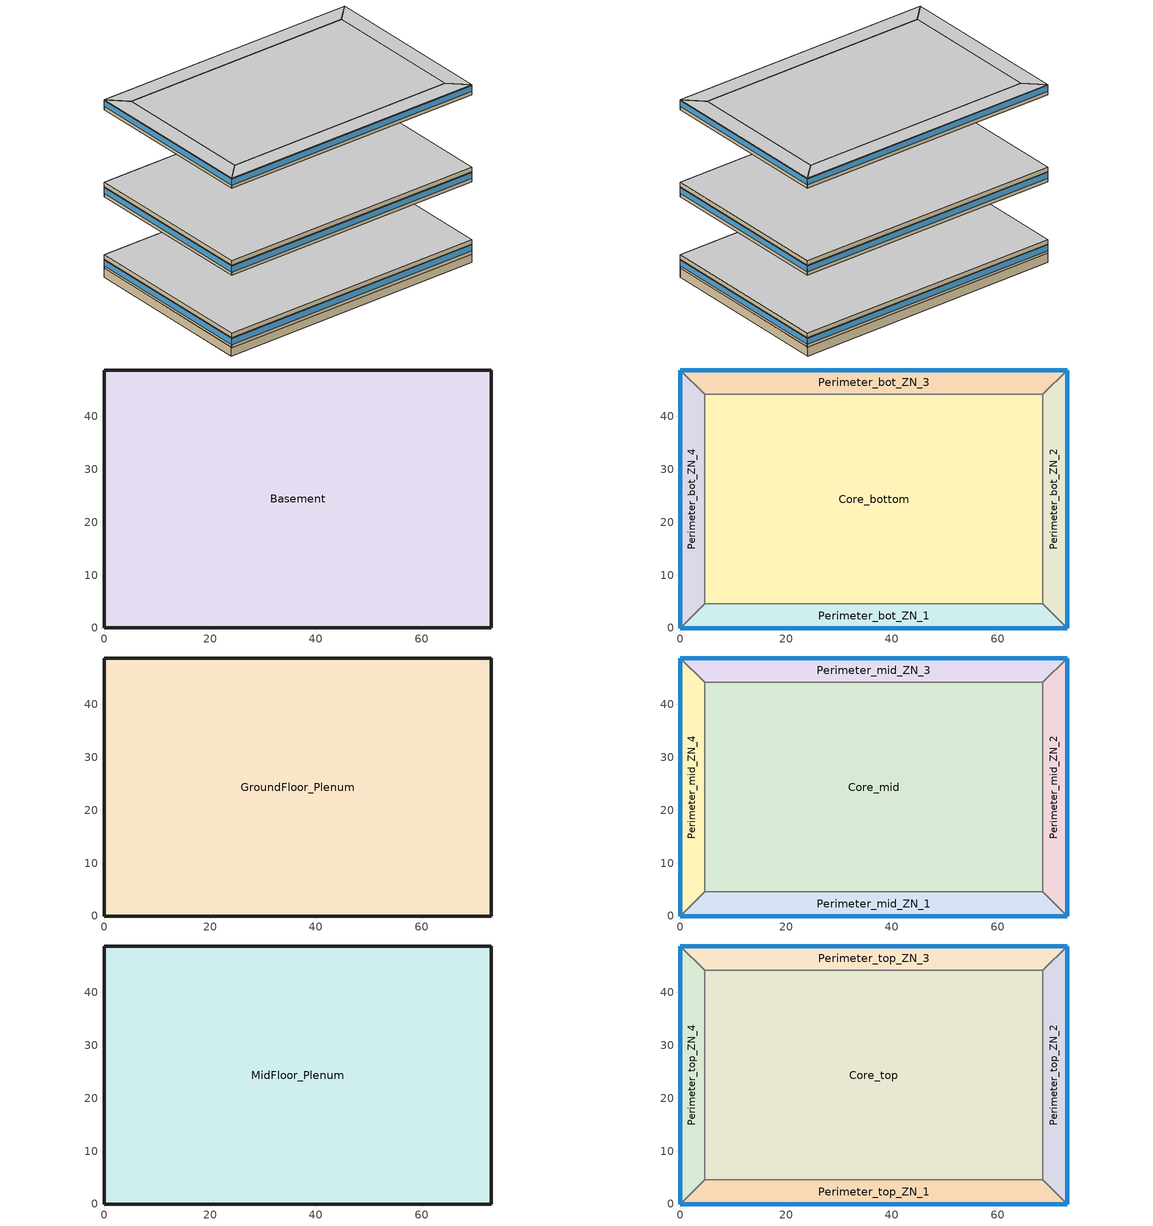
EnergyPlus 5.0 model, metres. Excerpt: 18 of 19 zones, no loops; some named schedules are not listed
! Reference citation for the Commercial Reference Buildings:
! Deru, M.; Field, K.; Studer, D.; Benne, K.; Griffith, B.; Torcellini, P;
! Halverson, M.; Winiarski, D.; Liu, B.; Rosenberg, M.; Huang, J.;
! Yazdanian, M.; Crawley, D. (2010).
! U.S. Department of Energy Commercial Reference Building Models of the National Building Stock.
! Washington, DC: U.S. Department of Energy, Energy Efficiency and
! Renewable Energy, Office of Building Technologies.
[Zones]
Basement
 floor ground (ext-slab): 73.11,48.78 73.11,0.04 0,0.04 0,48.78 z-2.24
 wall ground (Underground Wall Non-res): 73.11,0.04 73.11,48.78 0,48.78 0,0.04 73.11,0.04 z-2.24:0.2
Core_bottom
 floor to Basement (INT-FLOOR-TOPSIDE): 68.53,44.16 68.53,4.57 4.57,4.57 4.57,44.16 z0
 wall to Perimeter_bot_ZN_2 (int-walls): 68.53,4.57 68.53,44.16 z0:2.74
 wall to Perimeter_bot_ZN_3 (int-walls): 68.53,44.16 4.57,44.16 z0:2.74
 wall to Perimeter_bot_ZN_1 (int-walls): 4.57,4.57 68.53,4.57 z0:2.74
 wall to Perimeter_bot_ZN_4 (int-walls): 4.57,44.16 4.57,4.57 z0:2.74
Perimeter_bot_ZN_1
 floor to Basement (INT-FLOOR-TOPSIDE): 68.53,4.57 73.11,0 0,0 4.57,4.57 z0
 wall outside (Mass Non-res Ext Wall): 0,0 73.11,0 z0:2.74
 wall to Perimeter_bot_ZN_2 (int-walls): 73.11,0 68.53,4.57 z0:2.74
 wall to Perimeter_bot_ZN_4 (int-walls): 4.57,4.57 0,0 z0:2.74
 window (Window Non-res Fixed): 0,0 73.11,0 z0.91:2.5
Perimeter_bot_ZN_2
 floor to Basement (INT-FLOOR-TOPSIDE): 68.53,44.16 73.11,48.74 73.11,0 68.53,4.57 z0
 wall outside (Mass Non-res Ext Wall): 73.11,0 73.11,48.74 z0:2.74
 wall to Perimeter_bot_ZN_3 (int-walls): 73.11,48.74 68.53,44.16 z0:2.74
 window (Window Non-res Fixed): 73.11,0 73.11,48.74 z0.91:2.5
Perimeter_bot_ZN_3
 floor to Basement (INT-FLOOR-TOPSIDE): 4.57,44.16 0,48.74 73.11,48.74 68.53,44.16 z0
 wall outside (Mass Non-res Ext Wall): 73.11,48.74 0,48.74 z0:2.74
 wall to Perimeter_bot_ZN_4 (int-walls): 0,48.74 4.57,44.16 z0:2.74
 window (Window Non-res Fixed): 73.11,48.74 0,48.74 z0.91:2.5
Perimeter_bot_ZN_4
 floor to Basement (INT-FLOOR-TOPSIDE): 4.57,4.57 0,0 0,48.74 4.57,44.16 z0
 wall outside (Mass Non-res Ext Wall): 0,48.74 0,0 z0:2.74
 window (Window Non-res Fixed): 0,48.74 0,0 z0.91:2.5
GroundFloor_Plenum
 floor to Perimeter_bot_ZN_1 (DropCeiling): 4.57,4.57 68.53,4.57 73.11,0 0,0 z2.74
 floor to Perimeter_bot_ZN_2 (DropCeiling): 73.11,48.74 73.11,0 68.53,4.57 68.53,44.16 z2.74
 floor to Perimeter_bot_ZN_3 (DropCeiling): 68.53,44.16 4.57,44.16 0,48.74 73.11,48.74 z2.74
 floor to Perimeter_bot_ZN_4 (DropCeiling): 4.57,44.16 4.57,4.57 0,0 0,48.74 z2.74
 floor to Core_bottom (DropCeiling): 68.53,4.57 4.57,4.57 4.57,44.16 68.53,44.16 z2.74
 wall outside (Mass Non-res Ext Wall): 73.11,0 73.11,48.74 0,48.74 0,0 73.11,0 z2.74:3.96
 ceiling adiabatic (INT-FLOOR-UNDERSIDE): 73.11,0 73.11,48.74 0,48.74 0,0 z3.96
Core_mid
 floor adiabatic (INT-FLOOR-TOPSIDE): 68.53,44.16 68.53,4.57 4.57,4.57 4.57,44.16 z19.82
 wall to Perimeter_mid_ZN_2 (int-walls): 68.53,4.57 68.53,44.16 z19.82:22.56
 wall to Perimeter_mid_ZN_3 (int-walls): 68.53,44.16 4.57,44.16 z19.82:22.56
 wall to Perimeter_mid_ZN_1 (int-walls): 4.57,4.57 68.53,4.57 z19.82:22.56
 wall to Perimeter_mid_ZN_4 (int-walls): 4.57,44.16 4.57,4.57 z19.82:22.56
Perimeter_mid_ZN_1
 floor adiabatic (INT-FLOOR-TOPSIDE): 68.53,4.57 73.11,0 0,0 4.57,4.57 z19.82
 wall outside (Mass Non-res Ext Wall): 0,0 73.11,0 z19.82:22.56
 wall to Perimeter_mid_ZN_2 (int-walls): 73.11,0 68.53,4.57 z19.82:22.56
 wall to Perimeter_mid_ZN_4 (int-walls): 4.57,4.57 0,0 z19.82:22.56
 window (Window Non-res Fixed): 0,0 73.11,0 z20.73:22.32
Perimeter_mid_ZN_2
 floor adiabatic (INT-FLOOR-TOPSIDE): 68.53,44.16 73.11,48.74 73.11,0 68.53,4.57 z19.82
 wall outside (Mass Non-res Ext Wall): 73.11,0 73.11,48.74 z19.82:22.56
 wall to Perimeter_mid_ZN_3 (int-walls): 73.11,48.74 68.53,44.16 z19.82:22.56
 window (Window Non-res Fixed): 73.11,0 73.11,48.74 z20.73:22.32
Perimeter_mid_ZN_3
 floor adiabatic (INT-FLOOR-TOPSIDE): 4.57,44.16 0,48.74 73.11,48.74 68.53,44.16 z19.82
 wall outside (Mass Non-res Ext Wall): 73.11,48.74 0,48.74 z19.82:22.56
 wall to Perimeter_mid_ZN_4 (int-walls): 0,48.74 4.57,44.16 z19.82:22.56
 window (Window Non-res Fixed): 73.11,48.74 0,48.74 z20.73:22.32
Perimeter_mid_ZN_4
 floor adiabatic (INT-FLOOR-TOPSIDE): 4.57,4.57 0,0 0,48.74 4.57,44.16 z19.82
 wall outside (Mass Non-res Ext Wall): 0,48.74 0,0 z19.82:22.56
 window (Window Non-res Fixed): 0,48.74 0,0 z20.73:22.32
MidFloor_Plenum
 floor to Perimeter_mid_ZN_1 (DropCeiling): 73.11,0 0,0 4.57,4.57 68.53,4.57 z22.56
 floor to Perimeter_mid_ZN_2 (DropCeiling): 73.11,0 68.53,4.57 68.53,44.16 73.11,48.74 z22.56
 floor to Perimeter_mid_ZN_3 (DropCeiling): 0,48.74 73.11,48.74 68.53,44.16 4.57,44.16 z22.56
 floor to Perimeter_mid_ZN_4 (DropCeiling): 0,0 0,48.74 4.57,44.16 4.57,4.57 z22.56
 floor to Core_mid (DropCeiling): 68.53,4.57 4.57,4.57 4.57,44.16 68.53,44.16 z22.56
 wall outside (Mass Non-res Ext Wall): 73.11,0 73.11,48.74 0,48.74 0,0 73.11,0 z22.56:23.78
 ceiling adiabatic (INT-FLOOR-UNDERSIDE): 73.11,48.74 0,48.74 0,0 73.11,0 z23.78
Core_top
 floor adiabatic (INT-FLOOR-TOPSIDE): 68.53,44.16 68.53,4.57 4.57,4.57 4.57,44.16 z43.6
 wall to Perimeter_top_ZN_2 (int-walls): 68.53,4.57 68.53,44.16 z43.6:46.34
 wall to Perimeter_top_ZN_3 (int-walls): 68.53,44.16 4.57,44.16 z43.6:46.34
 wall to Perimeter_top_ZN_1 (int-walls): 4.57,4.57 68.53,4.57 z43.6:46.34
 wall to Perimeter_top_ZN_4 (int-walls): 4.57,44.16 4.57,4.57 z43.6:46.34
 ceiling to TopFloor_Plenum (DropCeiling): 4.57,44.16 4.57,4.57 68.53,4.57 68.53,44.16 z46.34
Perimeter_top_ZN_1
 floor adiabatic (INT-FLOOR-TOPSIDE): 68.53,4.57 73.11,0 0,0 4.57,4.57 z43.6
 wall outside (Mass Non-res Ext Wall): 0,0 73.11,0 z43.6:46.34
 wall to Perimeter_top_ZN_2 (int-walls): 73.11,0 68.53,4.57 z43.6:46.34
 wall to Perimeter_top_ZN_4 (int-walls): 4.57,4.57 0,0 z43.6:46.34
 window (Window Non-res Fixed): 0,0 73.11,0 z44.51:46.1
 ceiling to TopFloor_Plenum (DropCeiling): 4.57,4.57 0,0 73.11,0 68.53,4.57 z46.34
Perimeter_top_ZN_2
 floor adiabatic (INT-FLOOR-TOPSIDE): 68.53,44.16 73.11,48.74 73.11,0 68.53,4.57 z43.6
 wall outside (Mass Non-res Ext Wall): 73.11,0 73.11,48.74 z43.6:46.34
 wall to Perimeter_top_ZN_3 (int-walls): 73.11,48.74 68.53,44.16 z43.6:46.34
 window (Window Non-res Fixed): 73.11,0 73.11,48.74 z44.51:46.1
 ceiling to TopFloor_Plenum (DropCeiling): 68.53,4.57 73.11,0 73.11,48.74 68.53,44.16 z46.34
Perimeter_top_ZN_3
 floor adiabatic (INT-FLOOR-TOPSIDE): 4.57,44.16 0,48.74 73.11,48.74 68.53,44.16 z43.6
 wall outside (Mass Non-res Ext Wall): 73.11,48.74 0,48.74 z43.6:46.34
 wall to Perimeter_top_ZN_4 (int-walls): 0,48.74 4.57,44.16 z43.6:46.34
 window (Window Non-res Fixed): 73.11,48.74 0,48.74 z44.51:46.1
 ceiling to TopFloor_Plenum (DropCeiling): 68.53,44.16 73.11,48.74 0,48.74 4.57,44.16 z46.34
Perimeter_top_ZN_4
 floor adiabatic (INT-FLOOR-TOPSIDE): 4.57,4.57 0,0 0,48.74 4.57,44.16 z43.6
 wall outside (Mass Non-res Ext Wall): 0,48.74 0,0 z43.6:46.34
 window (Window Non-res Fixed): 0,48.74 0,0 z44.51:46.1
 ceiling to TopFloor_Plenum (DropCeiling): 4.57,44.16 0,48.74 0,0 4.57,4.57 z46.34
[Building]
Ref Bldg Large Office New2004_v1.3_5.0: North Axis=0; Terrain=City; Loads Convergence Tolerance Value=0.04; Temperature Convergence Tolerance Value=0.2; Solar Distribution=FullInteriorAndExterior; Maximum Number of Warmup Days=25
[Site:Location]
USA GA-ATLANTA: Latitude {deg}=33.65; Longitude {deg}=-84.42; Time Zone {hr}=-5; Elevation {m}=315
[SizingPeriod:DesignDay] Barometric Pressure {Pa}=97598; Rain {0-no,1-yes}=0; Snow on ground {0-no,1-yes}=0; Day of Month=21; Daylight Savings Time Indicator=0; Humidity Indicating Type=WetBulb
Name | Maximum Dry-Bulb Temperature {C} | Daily Temp Range {C} | Humidity Indicating Conditions at Maximum Dry-Bulb | Wind Speed {m/s} design conditions vs. traditional 6.71 m/s (15 mph) | Wind Direction {Degrees; N=0, S=180} | Clearness {0.0 to 1.1} | Month | Day Type | Wind Speed {m/s} design conditions vs. traditional 3.35 m/s (7mph)
ATLANTA Ann Htg 99.6% Condns DB | -7.3 | 0 | -7.3 | 5.3 | 320 | 0 | 1 | WinterDesignDay
ATLANTA Ann Clg .4% Condns WB=>MDB | 31.4 | 9.7 | 25.2 |  | 300 | 1 | 7 | SummerDesignDay | 4
[Site:WaterMainsTemperature]
Calculation Method=CORRELATION; Annual Average Outdoor Air Temperature {C}=15.83; Maximum Difference In Monthly Average Outdoor Air Temperatures {deltaC}=20.5
[Site:GroundTemperature:BuildingSurface]
19.963, 19.905, 19.939, 20.453, 22.043, 22.528, 22.672, 22.78, 22.808, 21.178, 20.28, 20.042
[Construction]
Mass Non-res Ext Wall: 1IN Stucco, 8IN Concrete HW, Mass NonRes Wall Insulation, 1/2IN Gypsum
ext-slab: HW CONCRETE, CP02 CARPET PAD
int-walls: 1/2IN Gypsum, 1/2IN Gypsum
INT-FLOOR-TOPSIDE: MAT-CC05 4 HW CONCRETE, CP02 CARPET PAD
INT-FLOOR-UNDERSIDE: CP02 CARPET PAD, MAT-CC05 4 HW CONCRETE
Underground Wall Non-res: 8IN Concrete HW, UGWall NonRes Insulation
Window Non-res Fixed: NonRes Fixed Assembly Window
DropCeiling: Std AC02
InteriorFurnishings: Std Wood 6inch
[Material] Thermal Absorptance=0.9
Name | Roughness | Thickness {m} | Conductivity {W/m-K} | Density {kg/m3} | Specific Heat {J/kg-K} | Solar Absorptance | Visible Absorptance | Visible Absorptance! Common Materials | Thickness | Conductivity | Density | Specific Heat
Mass NonRes Wall Insulation | MediumRough | 0.0365395 | 0.049 | 265 | 836.8 | 0.7 | 0.7
UGWall NonRes Insulation | MediumRough | 0.0001 | 0.049 | 265 | 836.8 | 0.7 | 0.7
Std Wood 6inch | MediumSmooth | 0.15 | 0.12 | 540 | 1210 | 0.7 |  | 0.7
1/2IN Gypsum | Smooth | 0.0127 | 0.16 | 784.9 | 830 | 0.92 | 0.92
1IN Stucco | Smooth |  |  |  |  | 0.92 | 0.92 |  | 0.0253 | 0.6918 | 1858 | 837
8IN CONCRETE HW | Rough | 0.2032 | 1.311 | 2240 | 836.8 | 0.7 | 0.7
HW CONCRETE; MAT-CC05 4 HW CONCRETE | Rough | 0.1016 | 1.311 | 2240 | 836.8 | 0.7 | 0.7
Std AC02 | MediumSmooth | 0.0127 | 0.057 | 288 | 1339 | 0.7 | 0.2
[WindowMaterial:SimpleGlazingSystem]
NonRes Fixed Assembly Window: U-Factor=3.23646; Solar Heat Gain Coefficient=0.25
[Material:NoMass]
CP02 CARPET PAD: Roughness=VeryRough; Thermal Resistance {(m2-K)/W}=0.2165; Thermal Absorptance=0.9; Solar Absorptance=0.7; Visible Absorptance=0.8
[Zone] Type=1
Name | Multiplier | Part of Total Floor Area
Basement; Core_bottom; Core_top; Perimeter_bot_ZN_1; Perimeter_bot_ZN_2; Perimeter_bot_ZN_3; Perimeter_bot_ZN_4; Perimeter_top_ZN_1; Perimeter_top_ZN_2; Perimeter_top_ZN_3; Perimeter_top_ZN_4 | 1 | Yes
Core_mid; Perimeter_mid_ZN_1; Perimeter_mid_ZN_2; Perimeter_mid_ZN_3; Perimeter_mid_ZN_4 | 10 | Yes
GroundFloor_Plenum | 1 | No
MidFloor_Plenum | 10 | No
[People] Schedule=BLDG_OCC_SCH; Number of People Calculation Method=Area/Person; Fraction Radiant=0.3; User Specified Sensible Fraction=AUTOCALCULATE; Activity Level Schedule=ACTIVITY_SCH; Enable ASHRAE 55 Comfort Warnings=No; MRT Calculation=ZoneAveraged; Work Efficiency Schedule=WORK_EFF_SCH; Clothing Schedule=CLOTHING_SCH; Air Velocity Schedule=AIR_VELO_SCH; Thermal Comfort Report=FANGER
Name | Zone | Zone Area per Person
Basement People | Basement | 37.16
Core_bottom People | Core_bottom | 18.58
Core_mid People | Core_mid | 18.58
Core_top People | Core_top | 18.58
Perimeter_bot_ZN_1 People | Perimeter_bot_ZN_1 | 18.58
Perimeter_bot_ZN_2 People | Perimeter_bot_ZN_2 | 18.58
Perimeter_bot_ZN_3 People | Perimeter_bot_ZN_3 | 18.58
Perimeter_bot_ZN_4 People | Perimeter_bot_ZN_4 | 18.58
Perimeter_mid_ZN_1 People | Perimeter_mid_ZN_1 | 18.58
Perimeter_mid_ZN_2 People | Perimeter_mid_ZN_2 | 18.58
Perimeter_mid_ZN_3 People | Perimeter_mid_ZN_3 | 18.58
Perimeter_mid_ZN_4 People | Perimeter_mid_ZN_4 | 18.58
Perimeter_top_ZN_1 People | Perimeter_top_ZN_1 | 18.58
Perimeter_top_ZN_2 People | Perimeter_top_ZN_2 | 18.58
Perimeter_top_ZN_3 People | Perimeter_top_ZN_3 | 18.58
Perimeter_top_ZN_4 People | Perimeter_top_ZN_4 | 18.58
[Lights] Schedule=BLDG_LIGHT_SCH; Design Level Calculation Method=Watts/Area; Watts per Zone Area {W/m2}=10.76; Return Air Fraction=0; Fraction Radiant=0.7; Fraction Visible=0.2; Fraction Replaceable=1; Return Air Fraction is Calculated from Plenum Temperature=No
Name | Zone
Basement_Lights | Basement
Core_bottom_Lights | Core_bottom
Core_mid_Lights | Core_mid
Core_top_Lights | Core_top
Perimeter_bot_ZN_1_Lights | Perimeter_bot_ZN_1
Perimeter_bot_ZN_2_Lights | Perimeter_bot_ZN_2
Perimeter_bot_ZN_3_Lights | Perimeter_bot_ZN_3
Perimeter_bot_ZN_4_Lights | Perimeter_bot_ZN_4
Perimeter_mid_ZN_1_Lights | Perimeter_mid_ZN_1
Perimeter_mid_ZN_2_Lights | Perimeter_mid_ZN_2
Perimeter_mid_ZN_3_Lights | Perimeter_mid_ZN_3
Perimeter_mid_ZN_4_Lights | Perimeter_mid_ZN_4
Perimeter_top_ZN_1_Lights | Perimeter_top_ZN_1
Perimeter_top_ZN_2_Lights | Perimeter_top_ZN_2
Perimeter_top_ZN_3_Lights | Perimeter_top_ZN_3
Perimeter_top_ZN_4_Lights | Perimeter_top_ZN_4
[ElectricEquipment] Schedule=BLDG_EQUIP_SCH; Design Level Calculation Method=Watts/Area; Watts per Zone Floor Area {W/m2}=10.76; Fraction Latent=0; Fraction Radiant=0.5; Fraction Lost=0
Name | Zone
Basement_PlugMisc_Equip | Basement
Core_bottom_PlugMisc_Equip | Core_bottom
Core_mid_PlugMisc_Equip | Core_mid
Core_top_PlugMisc_Equip | Core_top
Perimeter_bot_ZN_1_PlugMisc_Equip | Perimeter_bot_ZN_1
Perimeter_bot_ZN_2_PlugMisc_Equip | Perimeter_bot_ZN_2
Perimeter_bot_ZN_3_PlugMisc_Equip | Perimeter_bot_ZN_3
Perimeter_bot_ZN_4_PlugMisc_Equip | Perimeter_bot_ZN_4
Perimeter_mid_ZN_1_PlugMisc_Equip | Perimeter_mid_ZN_1
Perimeter_mid_ZN_2_PlugMisc_Equip | Perimeter_mid_ZN_2
Perimeter_mid_ZN_3_PlugMisc_Equip | Perimeter_mid_ZN_3
Perimeter_mid_ZN_4_PlugMisc_Equip | Perimeter_mid_ZN_4
Perimeter_top_ZN_1_PlugMisc_Equip | Perimeter_top_ZN_1
Perimeter_top_ZN_2_PlugMisc_Equip | Perimeter_top_ZN_2
Perimeter_top_ZN_3_PlugMisc_Equip | Perimeter_top_ZN_3
Perimeter_top_ZN_4_PlugMisc_Equip | Perimeter_top_ZN_4
[Exterior:Lights]
Exterior Facade Lighting: Schedule=ALWAYS_ON; Design Level=51262; Control Option=AstronomicalClock
[Exterior:FuelEquipment]
Elevators: Fuel Use Type=Electricity; Schedule=BLDG_ELEVATORS; Design Level {W}=244444
[ZoneInfiltration:DesignFlowRate] Schedule=INFIL_QUARTER_ON_SCH; Design Volume Flow Rate Calculation Method=Flow/ExteriorArea; Flow per Exterior Surface Area {m3/s/m2}=0.000302; Constant Term Coefficient=1; Temperature Term Coefficient=0; Velocity Term Coefficient=0; Velocity Squared Term Coefficient=0
Name | Zone
GroundFloor_Plenum_Infiltration | GroundFloor_Plenum
MidFloor_Plenum_Infiltration | MidFloor_Plenum
Perimeter_bot_ZN_1_Infiltration | Perimeter_bot_ZN_1
Perimeter_bot_ZN_2_Infiltration | Perimeter_bot_ZN_2
Perimeter_bot_ZN_3_Infiltration | Perimeter_bot_ZN_3
Perimeter_bot_ZN_4_Infiltration | Perimeter_bot_ZN_4
Perimeter_mid_ZN_1_Infiltration | Perimeter_mid_ZN_1
Perimeter_mid_ZN_2_Infiltration | Perimeter_mid_ZN_2
Perimeter_mid_ZN_3_Infiltration | Perimeter_mid_ZN_3
Perimeter_mid_ZN_4_Infiltration | Perimeter_mid_ZN_4
Perimeter_top_ZN_1_Infiltration | Perimeter_top_ZN_1
Perimeter_top_ZN_2_Infiltration | Perimeter_top_ZN_2
Perimeter_top_ZN_3_Infiltration | Perimeter_top_ZN_3
Perimeter_top_ZN_4_Infiltration | Perimeter_top_ZN_4
[InternalMass] Construction=InteriorFurnishings
Name | Zone | Surface Area
Basement Internal Mass | Basement | 7126.21
Core_bottom Internal Mass | Core_bottom | 5064.65
Core_mid Internal Mass | Core_mid | 5064.65
Core_top Internal Mass | Core_top | 5064.65
Perimeter_bot_ZN_1 Internal Mass | Perimeter_bot_ZN_1 | 626.8394
Perimeter_bot_ZN_2 Internal Mass | Perimeter_bot_ZN_2 | 403.9503
Perimeter_bot_ZN_3 Internal Mass | Perimeter_bot_ZN_3 | 626.8257
Perimeter_bot_ZN_4 Internal Mass | Perimeter_bot_ZN_4 | 403.9503
Perimeter_mid_ZN_1 Internal Mass | Perimeter_mid_ZN_1 | 626.8394
Perimeter_mid_ZN_2 Internal Mass | Perimeter_mid_ZN_2 | 403.9503
Perimeter_mid_ZN_3 Internal Mass | Perimeter_mid_ZN_3 | 626.8257
Perimeter_mid_ZN_4 Internal Mass | Perimeter_mid_ZN_4 | 403.9503
Perimeter_top_ZN_1 Internal Mass | Perimeter_top_ZN_1 | 626.8394
Perimeter_top_ZN_2 Internal Mass | Perimeter_top_ZN_2 | 403.9503
Perimeter_top_ZN_3 Internal Mass | Perimeter_top_ZN_3 | 626.8257
Perimeter_top_ZN_4 Internal Mass | Perimeter_top_ZN_4 | 403.9503
[AvailabilityManager:NightCycle] Availability Schedule=ALWAYS_ON; Fan Schedule=HVACOperationSchd; Control Type {CycleOnAny | CycleOnControlZone | CycleOnAnyZoneFansOnly}=CycleOnAny; Thermostat Tolerance {delta C}=1; Cycling Run Time {s}=1800
VAV_1 Availability Manager; VAV_2 Availability Manager; VAV_3 Availability Manager; VAV_5 Availability Manager
[AirLoopHVAC:ReturnPlenum]
Name | Zone
VAV_2 Return Plenum | MidFloor_Plenum
VAV_1 Return Plenum | GroundFloor_Plenum
[UtilityCost:Tariff]
Name | Output Meter | Conversion Factor Choice | Season Schedule | Demand Window Length | Monthly Charge or Variable | Group
GeorgiaPow_PLL-3_PowerLightLarge | Electricity:Facility | kWh | GeorgiaPowerSeasonSchedule | HalfHour | 15.75 | Comm Elect
GeorgiaPow_PLM-3_PowerLightMedium; GeorgiaPow_PLS-3_PowerLightSmall | Electricity:Facility | kWh | GeorgiaPowerSeasonSchedule | HalfHour | 14 | Comm Elect
GeorgiaPow_GS-2_GeneralService | Electricity:Facility | kWh | GeorgiaPowerSeasonSchedule |  | 13.25 | Comm Elect
GA_EIAMonthlyRateGas | Gas:Facility | MCF |  |  | 0 | Comm Gas
[UtilityCost:Charge:Block] Source Variable=totalEnergy; Season=Annual; Category Variable=EnergyCharges
Name | Charge Variable | Tariff | Block Size 1 Value or Variable | Block 1 Cost per Unit Value or Variable | Block Size 2 Value or Variable | Block 2 Cost per Unit Value or Variable | Block Size 3 Value or Variable | Block 3 Cost per Unit Value or Variable | Block Size 4 Value or Variable | Block 4 Cost per Unit Value or Variable | Block Size Multiplier Value or Variable
 | AnnualEnergyCharge | GeorgiaPow_PLL-3_PowerLightLarge | 3000 | 0.10099 | 7000 | 0.09186 | 190000 | 0.0786 | remaining | 0.06096
 | AnnualaddedEnergyCharge | GeorgiaPow_PLL-3_PowerLightLarge | 200 | 0 | 200 | 0.0104 | 200 | 0.00822 | remaining | 0.00594 | TotalDemand
 | AnnualEnergyCharge | GeorgiaPow_PLM-3_PowerLightMedium | 3000 | 0.08757 | 7000 | 0.08026 | 190000 | 0.0691 | remaining | 0.05355
 | AnnualaddedEnergyCharge | GeorgiaPow_PLM-3_PowerLightMedium | 200 | 0 | 200 | 0.00892 | 200 | 0.00672 | remaining | 0.00586 | TotalDemand
 | AnnualEnergyCharge | GeorgiaPow_PLS-3_PowerLightSmall | 25 | 0 | 2975 | 0.08808 | 7000 | 0.08367 | remaining | 0.0722
 | AnnualaddedEnergyCharge | GeorgiaPow_PLS-3_PowerLightSmall | 200 | 0 | 200 | 0.0089 | 200 | 0.0067 | remaining | 0.00586 | TotalDemand
 | AnnualEnergyCharge | GeorgiaPow_GS-2_GeneralService | 25 | 0 | remaining | 0.08327
[UtilityCost:Charge:Simple]
Name | Charge Variable | Tariff | Source Variable | Season | Category Variable | Cost per Unit Value or Variable
 | SummerFuelCostRiderEnergyCharge | GeorgiaPow_PLL-3_PowerLightLarge | TotalEnergy | Summer | EnergyCharges | 0.019843
 | WinterFuelCostRiderEnergyCharge | GeorgiaPow_PLL-3_PowerLightLarge | TotalEnergy | Winter | EnergyCharges | 0.016524
 | TaxofSevenPercent | GeorgiaPow_PLL-3_PowerLightLarge | SubTotal | Annual | Taxes | 0.07
 | SummerFuelCostRiderEnergyCharge | GeorgiaPow_PLM-3_PowerLightMedium | TotalEnergy | Summer | EnergyCharges | 0.019843
 | WinterFuelCostRiderEnergyCharge | GeorgiaPow_PLM-3_PowerLightMedium | TotalEnergy | Winter | EnergyCharges | 0.016524
 | TaxofSevenPercent | GeorgiaPow_PLM-3_PowerLightMedium | SubTotal | Annual | Taxes | 0.07
 | SummerFuelCostRiderEnergyCharge | GeorgiaPow_PLS-3_PowerLightSmall | TotalEnergy | Summer | EnergyCharges | 0.019843
 | WinterFuelCostRiderEnergyCharge | GeorgiaPow_PLS-3_PowerLightSmall | TotalEnergy | Winter | EnergyCharges | 0.016524
 | TaxofSevenPercent | GeorgiaPow_PLS-3_PowerLightSmall | SubTotal | Annual | Taxes | 0.07
 | SummerFuelCostRiderEnergyCharge | GeorgiaPow_GS-2_GeneralService | TotalEnergy | Summer | EnergyCharges | 0.019843
 | WinterFuelCostRiderEnergyCharge | GeorgiaPow_GS-2_GeneralService | TotalEnergy | Winter | EnergyCharges | 0.016524
 | TaxofSevenPercent | GeorgiaPow_GS-2_GeneralService | SubTotal | Annual | Taxes | 0.07
